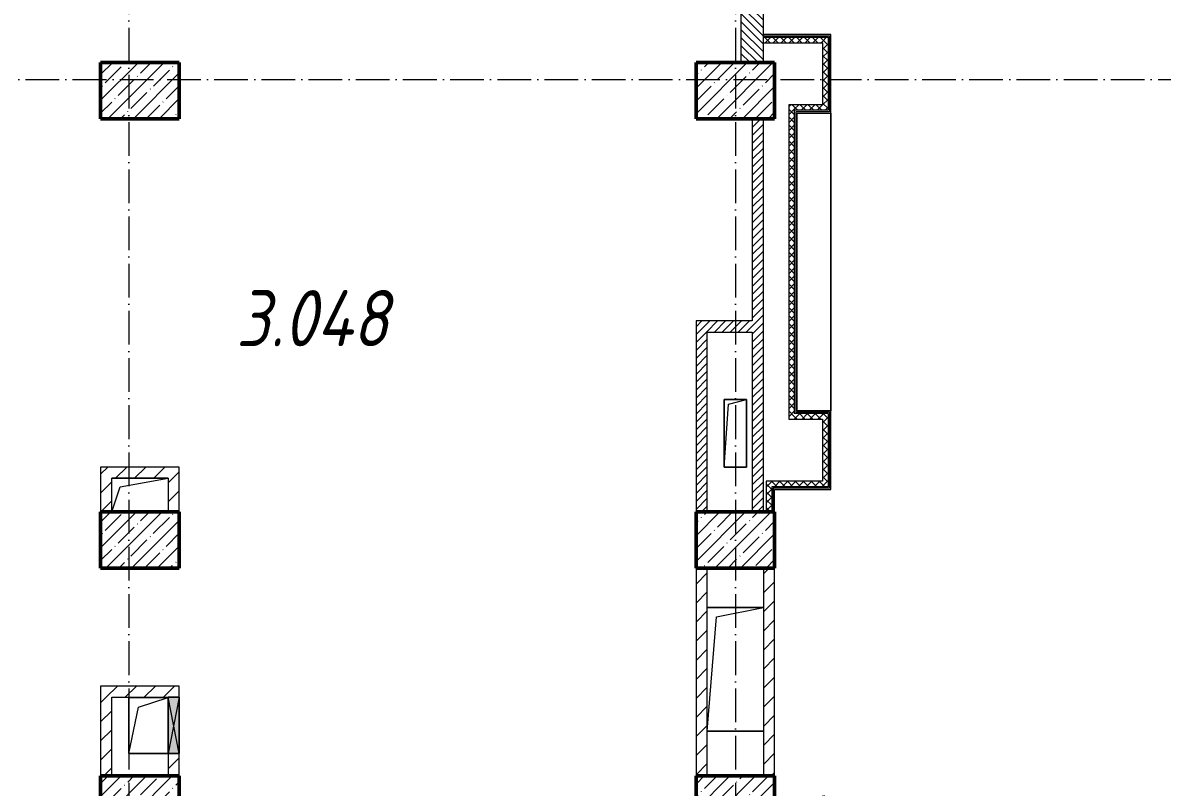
# Model space of a CAD drawing. Header units: millimetres. Extents: x -213536 to 1564669, y 70501 to 942238.
# Drawn here: x 626528 to 636671, y 362012 to 368816 of the extents above; entities that cross this region are included whole.
import ezdxf

# ---------------------------------------------------------------- set-up
doc = ezdxf.new("R2010")
doc.units = ezdxf.units.MM
doc.linetypes.add('50_200_ШТРИХ_1Т_ш5_п1_п1_', pattern=[700, 500, -100, 0, -100])
for name, color, linetype, lineweight in [('A-DETL-GENF-OTLN', 7, 'Continuous', 9), ('A-FLOR-____-OTLN', 7, 'Continuous', 9), ('A-GENM-____-OTLN', 7, 'Continuous', 9), ('A-GLAZ-____-OTLN', 7, 'Continuous', 9), ('A-WALL-____-MCUT', 7, 'Continuous', 13), ('A-WALL-____-MCUT-1', 7, 'Continuous', 9), ('A-WALL-____-PATT-1', 7, 'Continuous', 9), ('A-WALL-FNSH-MCUT-1', 7, 'Continuous', 9), ('I-WALL-____-OTLN', 7, 'Continuous', 9), ('S-COLS-____-MCUT', 7, 'Continuous', 50), ('S-COLS-____-OTLN', 7, 'Continuous', 9), ('S-GRID-____-OTLN-1', 7, '50_200_ШТРИХ_1Т_ш5_п1_п1_', 9), ('Марки помещений', 7, 'Continuous', 9)]:
    doc.layers.add(name, color=color, linetype=linetype, lineweight=lineweight)
doc.layers.add('A-WALL-____-PATT-3', color=9, linetype='Continuous', lineweight=9, true_color=0x808080)
doc.styles.add('ISOCPEUR_I_2', font='isocpeui.ttf', dxfattribs={"width": 0.85, "height": 2.3})
pattern_1 = [(45, (549721.47, 286281.11), (-84.85281, 84.85281), [])]
pattern_2 = [(45, (549721.475, 286281.11), (-35.35534, 35.35534), [])]
pattern_3 = [(45, (549721.475, 286281.11), (-35.35534, 35.35534), []), (135, (549721.475, 286281.11), (-35.35534, -35.35534), [])]

# ---------------------------------------------------------------- blocks, each defined once
blk = doc.blocks.new('BSC_Колонна _Прямоугольная - 500х700-V134-АР1_План отверстий 3 этажа в осях 1-64_Ю-ЯЯ')
at = {"layer": 'S-COLS-____-OTLN'}
h = blk.add_hatch(dxfattribs=at)
h.set_pattern_fill('FP_139', color=256, style=0, pattern_type=2)
h.set_pattern_definition([(315, (-75581.04, 77850), (114.04925, 114.04925), []), (315, (-75581.04, 77735.95), (114.04925, 114.04925), [201.613, -40.323, 3.353, -36.97])])
h.paths.add_polyline_path([(-250, 350), (-250, -350), (250, -350), (250, 350)], flags=0)
at = {"layer": 'S-COLS-____-MCUT'}
for p, q in [((250, 350), (-250, 350)), ((-250, 350), (-250, -350)), ((250, -350), (250, 350)), ((-250, -350), (250, -350))]:
    blk.add_line(p, q, dxfattribs=at)
blk = doc.blocks.new('BSC_Колонна _Прямоугольная - 500х700-V135-АР1_План отверстий 3 этажа в осях 1-64_Ю-ЯЯ')
at = {"layer": 'S-COLS-____-OTLN'}
h = blk.add_hatch(dxfattribs=at)
h.set_pattern_fill('FP_140', color=256, style=0, pattern_type=2)
h.set_pattern_definition([(315, (-75581.04, 83150), (114.04925, 114.04925), []), (315, (-75581.04, 83035.95), (114.04925, 114.04925), [201.613, -40.323, 3.353, -36.97])])
h.paths.add_polyline_path([(-250, 350), (-250, -350), (250, -350), (250, 350)], flags=0)
at = {"layer": 'S-COLS-____-MCUT'}
for p, q in [((250, 350), (-250, 350)), ((-250, 350), (-250, -350)), ((250, -350), (250, 350)), ((-250, -350), (250, -350))]:
    blk.add_line(p, q, dxfattribs=at)
blk = doc.blocks.new('BSC_Колонна _Прямоугольная - 500х700-V137-АР1_План отверстий 3 этажа в осях 1-64_Ю-ЯЯ')
at = {"layer": 'S-COLS-____-OTLN'}
h = blk.add_hatch(dxfattribs=at)
h.set_pattern_fill('FP_142', color=256, style=0, pattern_type=2)
h.set_pattern_definition([(315, (-77931.04, 77850), (114.04925, 114.04925), []), (315, (-77931.04, 77735.95), (114.04925, 114.04925), [201.613, -40.323, 3.353, -36.97])])
h.paths.add_polyline_path([(-250, 350), (-250, -350), (250, -350), (250, 350)], flags=0)
at = {"layer": 'S-COLS-____-MCUT'}
for p, q in [((250, 350), (-250, 350)), ((-250, 350), (-250, -350)), ((250, -350), (250, 350)), ((-250, -350), (250, -350))]:
    blk.add_line(p, q, dxfattribs=at)
blk = doc.blocks.new('BSC_Колонна _Прямоугольная - 500х700-V138-АР1_План отверстий 3 этажа в осях 1-64_Ю-ЯЯ')
at = {"layer": 'S-COLS-____-OTLN'}
h = blk.add_hatch(dxfattribs=at)
h.set_pattern_fill('FP_143', color=256, style=0, pattern_type=2)
h.set_pattern_definition([(315, (-77931.04, 83150), (114.04925, 114.04925), []), (315, (-77931.04, 83035.95), (114.04925, 114.04925), [201.613, -40.323, 3.353, -36.97])])
h.paths.add_polyline_path([(-250, 350), (-250, -350), (250, -350), (250, 350)], flags=0)
at = {"layer": 'S-COLS-____-MCUT'}
for p, q in [((250, 350), (-250, 350)), ((-250, 350), (-250, -350)), ((250, -350), (250, 350)), ((-250, -350), (250, -350))]:
    blk.add_line(p, q, dxfattribs=at)
blk = doc.blocks.new('BSC_Колонна _Прямоугольная - 500х700-V140-АР1_План отверстий 3 этажа в осях 1-64_Ю-ЯЯ')
at = {"layer": 'S-COLS-____-OTLN'}
h = blk.add_hatch(dxfattribs=at)
h.set_pattern_fill('FP_145', color=256, style=0, pattern_type=2)
h.set_pattern_definition([(315, (-81931.04, 77850), (114.04925, 114.04925), []), (315, (-81931.04, 77735.95), (114.04925, 114.04925), [201.613, -40.323, 3.353, -36.97])])
h.paths.add_polyline_path([(-250, 350), (-250, -350), (250, -350), (250, 350)], flags=0)
at = {"layer": 'S-COLS-____-MCUT'}
for p, q in [((250, 350), (-250, 350)), ((-250, 350), (-250, -350)), ((250, -350), (250, 350)), ((-250, -350), (250, -350))]:
    blk.add_line(p, q, dxfattribs=at)
blk = doc.blocks.new('BSC_Колонна _Прямоугольная - 500х700-V141-АР1_План отверстий 3 этажа в осях 1-64_Ю-ЯЯ')
at = {"layer": 'S-COLS-____-OTLN'}
h = blk.add_hatch(dxfattribs=at)
h.set_pattern_fill('FP_146', color=256, style=0, pattern_type=2)
h.set_pattern_definition([(315, (-81931.04, 83150), (114.04925, 114.04925), []), (315, (-81931.04, 83035.95), (114.04925, 114.04925), [201.613, -40.323, 3.353, -36.97])])
h.paths.add_polyline_path([(-250, 350), (-250, -350), (250, -350), (250, 350)], flags=0)
at = {"layer": 'S-COLS-____-MCUT'}
for p, q in [((250, 350), (-250, 350)), ((-250, 350), (-250, -350)), ((250, -350), (250, 350)), ((-250, -350), (250, -350))]:
    blk.add_line(p, q, dxfattribs=at)
blk = doc.blocks.new('AR_Отверстие прямоугольное _в плите_ - AR_Отверстие прямоугольное _в плите_-30459273-АР1_План отверстий 3 этажа в осях 1-64_Ю-ЯЯ')
at = {"layer": 'A-GENM-____-OTLN'}
for p, q in [((100, 300), (-100, 300)), ((-100, 300), (-100, -300)), ((-100, -300), (-60, 260)), ((-60, 260), (100, 300)), ((100, -300), (100, 300)), ((-100, -300), (100, -300))]:
    blk.add_line(p, q, dxfattribs=at)
blk = doc.blocks.new('AR_Отверстие прямоугольное _в плите_ - AR_Отверстие прямоугольное _в плите_-V189-АР1_План отверстий 3 этажа в осях 1-64_Ю-ЯЯ')
at = {"layer": 'A-GENM-____-OTLN'}
for p, q in [((175, 250), (-175, 250)), ((-175, 250), (-175, -250)), ((-87, 163), (175, 250)), ((-175, -250), (-87, 163)), ((-175, -250), (175, -250))]:
    blk.add_line(p, q, dxfattribs=at)
blk = doc.blocks.new('AR_Отверстие прямоугольное _в плите_ - AR_Отверстие прямоугольное _в плите_-V191-АР1_План отверстий 3 этажа в осях 1-64_Ю-ЯЯ')
at = {"layer": 'A-GENM-____-OTLN'}
for p, q in [((250, 150), (-250, 150)), ((-175, 75), (250, 150)), ((-250, -150), (-175, 75))]:
    blk.add_line(p, q, dxfattribs=at)
blk = doc.blocks.new('AR_Отверстие прямоугольное _в плите_ - AR_Отверстие прямоугольное _в плите_-30552711-АР1_План отверстий 3 этажа в осях 1-64_Ю-ЯЯ')
at = {"layer": 'A-GENM-____-OTLN'}
for p, q in [((250, 550), (-250, 550)), ((-167, 467), (250, 550)), ((-250, -550), (-167, 467)), ((-250, -550), (250, -550))]:
    blk.add_line(p, q, dxfattribs=at)
blk = doc.blocks.new('AR_Отверстие прямоугольное _в стене__БезПР - AR_Отверстие прямоугольное _в стене__БезПР-36899073-АР1_План отверстий 3 этажа в осях 1-64_Ю-ЯЯ')
at = {"layer": 'A-GLAZ-____-OTLN'}
blk.add_hatch(color=256, dxfattribs=at).paths.add_polyline_path([(250, -50), (250, 50), (-250, 50), (-250, -50)], flags=0)
at = {"layer": 'A-DETL-GENF-OTLN'}
for p, q in [((-250, -50), (-250, 50)), ((-250, 50), (250, 50)), ((250, 50), (-250, -50)), ((-250, 50), (250, -50)), ((250, 50), (-250, 50)), ((-250, 50), (-250, -50)), ((250, 50), (250, -50)), ((250, -50), (250, 50)), ((250, -50), (-250, -50)), ((-250, -50), (250, -50))]:
    blk.add_line(p, q, dxfattribs=at)
at = {"layer": 'A-GLAZ-____-OTLN'}
blk.add_line((250, 50), (-250, 50), dxfattribs=at)

msp = doc.modelspace()

# ---------------------------------------------------------------- hatches: boundary and pattern name
at = {"layer": 'A-WALL-____-PATT-1'}
h = msp.add_hatch(dxfattribs=at)
h.set_pattern_fill('FP_9', color=256, style=0, pattern_type=2)
h.set_pattern_definition([(135, (549721.475, 286281.11), (-35.35534, -35.35534), [])])
h.paths.add_polyline_path([(633121.5, 368462.2), (633121.5, 369356.2), (633052.5, 369356.2), (633052.5, 369362.2), (632990.5, 369362.2), (632990.5, 369356.2), (632921.5, 369356.2), (632921.5, 368462.2)], flags=0)
h.paths.add_polyline_path([(633052.5, 371062.2), (633052.5, 371068.2), (633121.5, 371068.2), (633121.5, 371462.2), (632921.5, 371462.2), (632921.5, 371068.2), (632990.5, 371068.2), (632990.5, 371062.2)], flags=0)
h = msp.add_hatch(dxfattribs=at)
h.set_pattern_fill('FP_8', color=256, style=0, pattern_type=2)
h.set_pattern_definition(pattern_2)
h.paths.add_polyline_path([(633121.5, 364462.2), (633121.5, 367962.2), (633021.5, 367962.2), (633021.5, 364462.2)], flags=0)
h = msp.add_hatch(dxfattribs=at)
h.set_pattern_fill('FP_8', color=256, style=0, pattern_type=2)
h.set_pattern_definition(pattern_2)
h.paths.add_polyline_path([(633021.5, 366062.2), (633021.5, 366162.2), (632521.5, 366162.2), (632521.5, 366062.2), (632778.3, 366062.2)], flags=0)
h = msp.add_hatch(dxfattribs=at)
h.set_pattern_fill('FP_8', color=256, style=0, pattern_type=2)
h.set_pattern_definition(pattern_2)
h.paths.add_polyline_path([(632621.5, 364462.2), (632621.5, 366062.2), (632521.5, 366062.2), (632521.5, 364462.2)], flags=0)
h = msp.add_hatch(dxfattribs=at)
h.set_pattern_fill('FP_7', color=256, style=0, pattern_type=2)
h.set_pattern_definition(pattern_1)
h.paths.add_polyline_path([(627821.5, 364762.2), (627821.5, 364862.2), (627221.5, 364862.2), (627221.5, 364762.2), (627475.9, 364762.2)], flags=0)
h = msp.add_hatch(dxfattribs=at)
h.set_pattern_fill('FP_7', color=256, style=0, pattern_type=2)
h.set_pattern_definition(pattern_1)
h.paths.add_polyline_path([(627921.4, 364462.2), (627921.5, 364462.2), (627921.5, 364862.2), (627821.5, 364862.2), (627821.5, 364462.2)], flags=0)
h = msp.add_hatch(dxfattribs=at)
h.set_pattern_fill('FP_7', color=256, style=0, pattern_type=2)
h.set_pattern_definition(pattern_1)
h.paths.add_polyline_path([(627321.5, 364462.2), (627321.5, 364762.2), (627221.5, 364762.2), (627221.5, 364462.2)], flags=0)
h = msp.add_hatch(dxfattribs=at)
h.set_pattern_fill('FP_7', color=256, style=0, pattern_type=2)
h.set_pattern_definition(pattern_1)
h.paths.add_polyline_path([(632621.5, 362112.2), (632621.5, 363962.2), (632521.5, 363962.2), (632521.5, 362112.2)], flags=0)
h = msp.add_hatch(dxfattribs=at)
h.set_pattern_fill('FP_7', color=256, style=0, pattern_type=2)
h.set_pattern_definition(pattern_1)
h.paths.add_polyline_path([(633221.5, 362112.2), (633221.5, 363962.2), (633121.5, 363962.2), (633121.5, 362112.2)], flags=0)
h = msp.add_hatch(dxfattribs=at)
h.set_pattern_fill('FP_7', color=256, style=0, pattern_type=2)
h.set_pattern_definition(pattern_1)
h.paths.add_polyline_path([(627475.9, 362812.2), (627821.5, 362812.2), (627821.5, 362912.2), (627221.5, 362912.2), (627221.5, 362812.2), (627321.5, 362812.2)], flags=0)
h = msp.add_hatch(dxfattribs=at)
h.set_pattern_fill('FP_7', color=256, style=0, pattern_type=2)
h.set_pattern_definition(pattern_1)
h.paths.add_polyline_path([(627821.5, 362112.2), (627921.5, 362112.2), (627921.5, 362312.2), (627821.5, 362312.2)], flags=0)
h.paths.add_polyline_path([(627921.5, 362812.2), (627921.5, 362912.2), (627821.5, 362912.2), (627821.5, 362812.2)], flags=0)
h = msp.add_hatch(dxfattribs=at)
h.set_pattern_fill('FP_7', color=256, style=0, pattern_type=2)
h.set_pattern_definition(pattern_1)
h.paths.add_polyline_path([(627321.5, 362112.2), (627321.5, 362812.2), (627221.5, 362812.2), (627221.5, 362112.2)], flags=0)
at = {"layer": 'A-WALL-____-PATT-3'}
h = msp.add_hatch(dxfattribs=at)
h.set_pattern_fill('FP_10', color=256, style=0, pattern_type=2)
h.set_pattern_definition(pattern_3)
h.paths.add_polyline_path([(633121.5, 368637.2), (633646.5, 368637.2), (633646.5, 368687.2), (633121.5, 368687.2)], flags=0)
h = msp.add_hatch(dxfattribs=at)
h.set_pattern_fill('FP_10', color=256, style=0, pattern_type=2)
h.set_pattern_definition(pattern_3)
h.paths.add_polyline_path([(633646.5, 361337.2), (633696.5, 361337.2), (633696.5, 361937.2), (633646.5, 361937.2), (633646.5, 361887.2)], flags=0)
h.paths.add_polyline_path([(633646.5, 364687.2), (633696.5, 364687.2), (633696.5, 365337.2), (633646.5, 365337.2), (633646.5, 364737.2)], flags=0)
h.paths.add_polyline_path([(633646.5, 368037.2), (633696.5, 368037.2), (633696.5, 368687.2), (633646.5, 368687.2), (633646.5, 368087.2)], flags=0)
h = msp.add_hatch(dxfattribs=at)
h.set_pattern_fill('FP_10', color=256, style=0, pattern_type=2)
h.set_pattern_definition(pattern_3)
h.paths.add_polyline_path([(633396.5, 365287.2), (633396.5, 368087.2), (633346.5, 368087.2), (633346.5, 365287.2)], flags=0)
h = msp.add_hatch(dxfattribs=at)
h.set_pattern_fill('FP_10', color=256, style=0, pattern_type=2)
h.set_pattern_definition(pattern_3)
h.paths.add_polyline_path([(633409, 368037.2), (633646.5, 368037.2), (633646.5, 368087.2), (633396.5, 368087.2), (633396.5, 368037.2)], flags=0)
h = msp.add_hatch(dxfattribs=at)
h.set_pattern_fill('FP_10', color=256, style=0, pattern_type=2)
h.set_pattern_definition(pattern_3)
h.paths.add_polyline_path([(633421.5, 365287.2), (633646.5, 365287.2), (633646.5, 365337.2), (633396.5, 365337.2), (633396.5, 365287.2), (633409, 365287.2)], flags=0)
h = msp.add_hatch(dxfattribs=at)
h.set_pattern_fill('FP_10', color=256, style=0, pattern_type=2)
h.set_pattern_definition(pattern_3)
h.paths.add_polyline_path([(633646.5, 364687.2), (633646.5, 364737.2), (633146.5, 364737.2), (633146.5, 364687.2), (633196.5, 364687.2)], flags=0)
h = msp.add_hatch(dxfattribs=at)
h.set_pattern_fill('FP_10', color=256, style=0, pattern_type=2)
h.set_pattern_definition(pattern_3)
h.paths.add_polyline_path([(633146.5, 364462.2), (633196.5, 364462.2), (633196.5, 364687.2), (633146.5, 364687.2), (633146.5, 364492.9)], flags=0)

# ---------------------------------------------------------------- linework, layer by layer
at = {"layer": 'A-FLOR-____-OTLN'}
for p, q in [((633720.5, 365362.2), (633720.5, 368012.2)), ((632771.5, 365461.8), (632971.5, 365461.8)), ((632771.5, 364861.8), (632771.5, 365461.8)), ((632971.5, 365461.8), (632971.5, 364861.8)), ((632971.5, 364861.8), (632771.5, 364861.8)), ((627321.5, 364761.8), (627821.5, 364761.8)), ((632621.5, 363612.2), (633121.5, 363612.2)), ((627471.5, 362811.8), (627821.5, 362811.8)), ((627471.5, 362311.8), (627471.5, 362811.8)), ((633121.5, 362512.2), (632621.5, 362512.2)), ((627821.5, 362311.8), (627471.5, 362311.8))]:
    msp.add_line(p, q, dxfattribs=at)
at = {"layer": 'A-WALL-____-MCUT'}
for p, q in [((632921.5, 369287.2), (632921.5, 368462.2)), ((633121.5, 368462.2), (633121.5, 369287.2)), ((633121.5, 368687.2), (633696.5, 368687.2)), ((633121.5, 368637.2), (633646.5, 368637.2)), ((633646.5, 368637.2), (633646.5, 368087.2)), ((633696.5, 368687.2), (633696.5, 368037.2)), ((633346.5, 368087.2), (633346.5, 365287.2)), ((633646.5, 368087.2), (633346.5, 368087.2)), ((633396.5, 368037.2), (633396.5, 365337.2)), ((633696.5, 368037.2), (633396.5, 368037.2)), ((633346.5, 365287.2), (633646.5, 365287.2)), ((633696.5, 365337.2), (633396.5, 365337.2)), ((633646.5, 365287.2), (633646.5, 364737.2)), ((633696.5, 365337.2), (633696.5, 364687.2)), ((633646.5, 364737.2), (633146.5, 364737.2)), ((633146.5, 364737.2), (633146.5, 364462.2)), ((633696.5, 364687.2), (633196.5, 364687.2)), ((633196.5, 364687.2), (633196.5, 364462.2))]:
    msp.add_line(p, q, dxfattribs=at)
at = {"layer": 'A-WALL-____-MCUT-1'}
for p, q in [((633121.5, 368699.7), (633709, 368699.7)), ((633709, 368699.7), (633709, 368024.7)), ((633409, 368024.7), (633409, 365349.7)), ((633709, 368024.7), (633409, 368024.7)), ((633709, 365349.7), (633409, 365349.7)), ((633709, 365349.7), (633709, 364674.7)), ((633709, 364674.7), (633209, 364674.7)), ((633209, 364674.7), (633209, 364462.2))]:
    msp.add_line(p, q, dxfattribs=at)
at = {"layer": 'A-WALL-FNSH-MCUT-1'}
for p, q in [((633721.5, 368712.2), (633121.5, 368712.2)), ((633721.5, 368012.2), (633721.5, 368712.2)), ((633421.5, 365362.2), (633421.5, 368012.2)), ((633421.5, 368012.2), (633721.5, 368012.2)), ((633021.5, 367962.2), (633021.5, 366162.2)), ((633121.5, 364462.2), (633121.5, 367962.2)), ((633021.5, 366162.2), (632521.5, 366162.2)), ((632521.5, 366162.2), (632521.5, 364462.2)), ((632621.5, 366062.2), (633021.5, 366062.2)), ((632621.5, 364462.2), (632621.5, 366062.2)), ((633021.5, 366062.2), (633021.5, 364462.2)), ((633721.5, 365362.2), (633421.5, 365362.2)), ((633721.5, 364662.2), (633721.5, 365362.2)), ((627921.5, 364862.2), (627221.5, 364862.2)), ((627221.5, 364862.2), (627221.5, 364462.2)), ((627921.5, 364462.2), (627921.5, 364862.2)), ((627321.5, 364762.2), (627821.5, 364762.2)), ((627321.5, 364462.2), (627321.5, 364762.2)), ((627821.5, 364762.2), (627821.5, 364462.2)), ((633221.5, 364662.2), (633721.5, 364662.2)), ((633221.5, 364462.2), (633221.5, 364662.2)), ((632521.5, 363962.2), (632521.5, 362112.2)), ((632621.5, 362112.2), (632621.5, 363962.2)), ((633121.5, 363962.2), (633121.5, 362112.2)), ((633221.5, 362112.2), (633221.5, 363962.2)), ((627921.5, 362912.2), (627221.5, 362912.2)), ((627221.5, 362912.2), (627221.5, 362112.2)), ((627921.5, 362812.2), (627921.5, 362912.2)), ((627321.5, 362812.2), (627821.5, 362812.2)), ((627321.5, 362112.2), (627321.5, 362812.2)), ((627821.5, 362312.2), (627821.5, 362112.2)), ((627921.5, 362112.2), (627921.5, 362312.2))]:
    msp.add_line(p, q, dxfattribs=at)
at = {"layer": 'I-WALL-____-OTLN'}
msp.add_line((633721.5, 368012.2), (633721.5, 365362.2), dxfattribs=at)
at = {"layer": 'S-GRID-____-OTLN-1', "color": 251, "ltscale": 0.6, "true_color": 0x636466}
for p, q in [((627471.5, 377174), (627471.5, 326262.2)), ((632871.5, 377174), (632871.5, 326262.2)), ((545052.7, 368312.2), (653795.9, 368312.2))]:
    msp.add_line(p, q, dxfattribs=at)

# ---------------------------------------------------------------- block references
at = {"layer": 'A-GENM-____-OTLN'}
for name, p in [('AR_Отверстие прямоугольное _в плите_ - AR_Отверстие прямоугольное _в плите_-30459273-АР1_План отверстий 3 этажа в осях 1-64_Ю-ЯЯ', (632871.5, 365161.8)), ('AR_Отверстие прямоугольное _в плите_ - AR_Отверстие прямоугольное _в плите_-V191-АР1_План отверстий 3 этажа в осях 1-64_Ю-ЯЯ', (627571.5, 364611.8)), ('AR_Отверстие прямоугольное _в плите_ - AR_Отверстие прямоугольное _в плите_-30552711-АР1_План отверстий 3 этажа в осях 1-64_Ю-ЯЯ', (632871.5, 363062.2)), ('AR_Отверстие прямоугольное _в плите_ - AR_Отверстие прямоугольное _в плите_-V189-АР1_План отверстий 3 этажа в осях 1-64_Ю-ЯЯ', (627646.5, 362561.8))]:
    msp.add_blockref(name, p, dxfattribs=at)
at = {"layer": 'A-GLAZ-____-OTLN', "rotation": 270}
msp.add_blockref('AR_Отверстие прямоугольное _в стене__БезПР - AR_Отверстие прямоугольное _в стене__БезПР-36899073-АР1_План отверстий 3 этажа в осях 1-64_Ю-ЯЯ', (627871.5, 362562.2), dxfattribs=at)
at = {"layer": 'S-COLS-____-OTLN', "rotation": 89.9999999999999}
for name, p in [('BSC_Колонна _Прямоугольная - 500х700-V140-АР1_План отверстий 3 этажа в осях 1-64_Ю-ЯЯ', (627571.5, 368212.2)), ('BSC_Колонна _Прямоугольная - 500х700-V141-АР1_План отверстий 3 этажа в осях 1-64_Ю-ЯЯ', (632871.5, 368212.2)), ('BSC_Колонна _Прямоугольная - 500х700-V137-АР1_План отверстий 3 этажа в осях 1-64_Ю-ЯЯ', (627571.5, 364212.2)), ('BSC_Колонна _Прямоугольная - 500х700-V138-АР1_План отверстий 3 этажа в осях 1-64_Ю-ЯЯ', (632871.5, 364212.2)), ('BSC_Колонна _Прямоугольная - 500х700-V134-АР1_План отверстий 3 этажа в осях 1-64_Ю-ЯЯ', (627571.5, 361862.2)), ('BSC_Колонна _Прямоугольная - 500х700-V135-АР1_План отверстий 3 этажа в осях 1-64_Ю-ЯЯ', (632871.5, 361862.2))]:
    msp.add_blockref(name, p, dxfattribs=at)

# ---------------------------------------------------------------- texts
at = {"layer": 'Марки помещений', "insert": (628427.3, 366436.9), "char_height": 500, "width": 817.721, "attachment_point": 1, "style": 'ISOCPEUR_I_2'}
msp.add_mtext('3.048', dxfattribs=at)

doc.saveas('drawing.dxf')
